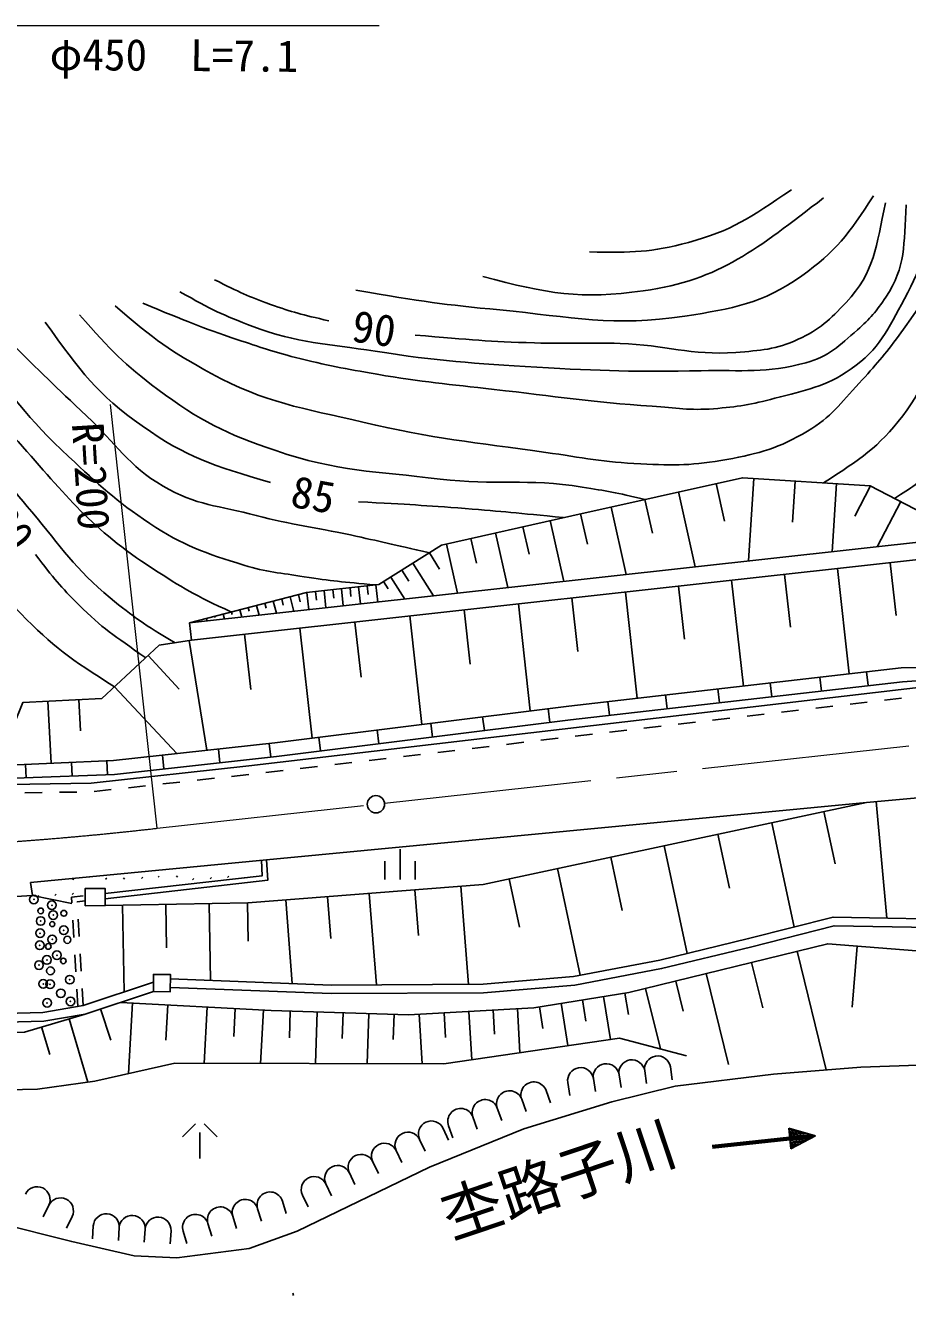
# Model space of a CAD drawing. Units: millimetres, scale not verified. Extents: x 40000 to 680000, y 20000 to 380000.
# Drawn here: x 448843 to 499843, y 245389 to 318843 of the extents above; entities that cross this region are included whole.
import ezdxf
from ezdxf.enums import TextEntityAlignment as Align

# ---------------------------------------------------------------- set-up
doc = ezdxf.new("R2010")
doc.units = ezdxf.units.MM
doc.header["$LTSCALE"] = 1000
doc.header["$PDMODE"] = 32
doc.header["$PDSIZE"] = 500
doc.linetypes.add('CHAIN', pattern=[18.5, 12, -1.5, 3.5, -1.5])
for name, color, linetype, lineweight in [('M-BGD', 7, 'Continuous', 25), ('M-BMK', 2, 'CHAIN', 13), ('M-BMK-SRVR', 3, 'Continuous', 25), ('M-STR-HTXT', 7, 'Continuous', 13)]:
    doc.layers.add(name, color=color, linetype=linetype, lineweight=lineweight)
doc.styles.add('ＭＳ ゴシック', font='')
doc.styles.get('ＭＳ ゴシック').set_extended_font_data('MS Gothic')

msp = doc.modelspace()

# ---------------------------------------------------------------- linework, layer by layer
at = {"layer": 'M-BGD'}
for p, q in [((488770, 292348), (489254, 290181)), ((490952, 292647), (490649, 287872)), ((493339, 292496), (493188, 290108)), ((486603, 291864), (487571, 287530)), ((495727, 292345), (495477, 288407)), ((497693, 292213), (496784, 290462)), ((482698, 290992), (483570, 287087)), ((484651, 291428), (485087, 289475)), ((499444, 291304), (498091, 288697)), ((479181, 290204), (479975, 286688)), ((480939, 290599), (481332, 288841)), ((476020, 289490), (476734, 286329)), ((477601, 289847), (477958, 288266)), ((458336, 284288), (502344, 289169)), ((473178, 288848), (473820, 286005)), ((474599, 289169), (474920, 287747)), ((458446, 283295), (502454, 288175)), ((472195, 288341), (472791, 287395)), ((470612, 287343), (471013, 286706)), ((471249, 287745), (472441, 285853)), ((495789, 287436), (496465, 281341)), ((498836, 287773), (499174, 284726)), ((469102, 286487), (469210, 285494)), ((469552, 286675), (469818, 286253)), ((469975, 286942), (470778, 285668)), ((489672, 286757), (490350, 280640)), ((492730, 287096), (493069, 284038)), ((464142, 285803), (464363, 284957)), ((464626, 285929), (464736, 285506)), ((465110, 286053), (465219, 285052)), ((465611, 286107), (465665, 285607)), ((466111, 286162), (466220, 285163)), ((466611, 286216), (466665, 285716)), ((467110, 286270), (467219, 285273)), ((467609, 286324), (467663, 285826)), ((468107, 286379), (468215, 285384)), ((468605, 286433), (468659, 285935)), ((483532, 286076), (484213, 279936)), ((486602, 286417), (486942, 283347)), ((461239, 285046), (461349, 284623)), ((461723, 285172), (461778, 284960)), ((462207, 285298), (462354, 284734)), ((462691, 285424), (462764, 285142)), ((463174, 285550), (463358, 284845)), ((463658, 285677), (463750, 285324)), ((474209, 285042), (474557, 281906)), ((477346, 285390), (478032, 279204)), ((480439, 285733), (480782, 282640)), ((459304, 284541), (459341, 284400)), ((459788, 284667), (459806, 284597)), ((460272, 284793), (460345, 284511)), ((460755, 284919), (460792, 284778)), ((467892, 284342), (468244, 281161)), ((471072, 284695), (471768, 278421)), ((461515, 283635), (461869, 280439)), ((464711, 283989), (465416, 277627)), ((458319, 283274), (459324, 276922)), ((455936, 282398), (457733, 280463)), ((497467, 281456), (497558, 280661)), ((454001, 280601), (457595, 276730)), ((491906, 280818), (491997, 280024)), ((494770, 281147), (494861, 280352)), ((485851, 280124), (485942, 279329)), ((488881, 280472), (488972, 279677)), ((498505, 279825), (499499, 279941)), ((450147, 279759), (450332, 276170)), ((451941, 279852), (452034, 278058)), ((479055, 279332), (479154, 278538)), ((482519, 279742), (482610, 278947)), ((492546, 279128), (493539, 279244)), ((494533, 279360), (495526, 279476)), ((496519, 279593), (497512, 279709)), ((472282, 278486), (472381, 277692)), ((475276, 278860), (475375, 278066)), ((486587, 278430), (487580, 278546)), ((488573, 278663), (489567, 278779)), ((490560, 278895), (491553, 279011)), ((465808, 277676), (465907, 276883)), ((469172, 278097), (469271, 277303)), ((480628, 277732), (481621, 277849)), ((482614, 277965), (483607, 278081)), ((484600, 278197), (485594, 278314)), ((460004, 276997), (460092, 276202)), ((462944, 277323), (463032, 276528)), ((474668, 277035), (475661, 277151)), ((476655, 277267), (477648, 277384)), ((478641, 277500), (479634, 277616)), ((451514, 276221), (451548, 275435)), ((453548, 276309), (453582, 275512)), ((456761, 276638), (456849, 275843)), ((466723, 276105), (467716, 276221)), ((468709, 276337), (469702, 276453)), ((470695, 276570), (471689, 276686)), ((472682, 276802), (473675, 276918)), ((448845, 276107), (448878, 275335)), ((460762, 275414), (461756, 275524)), ((462750, 275639), (463743, 275756)), ((464736, 275872), (465729, 275988)), ((454798, 274758), (455792, 274868)), ((456786, 274977), (457780, 275086)), ((458774, 275196), (459768, 275305)), ((448812, 274461), (449812, 274477)), ((450811, 274494), (451811, 274510)), ((452810, 274539), (453804, 274649)), ((462790, 270597), (497458, 273901)), ((495006, 273376), (495651, 270362)), ((498031, 273953), (498648, 267221)), ((491992, 272732), (493281, 266703)), ((488877, 272066), (489543, 268951)), ((470501, 269457), (470501, 271207)), ((485763, 271400), (487095, 265170)), ((449132, 269277), (462790, 270597)), ((469626, 269457), (469626, 270507)), ((471376, 269457), (471376, 270507)), ((482681, 270741), (483340, 267659)), ((452540, 269589), (452560, 269608)), ((455556, 269514), (455627, 269584)), ((456514, 269582), (456585, 269653)), ((457575, 269592), (457645, 269663)), ((460530, 269568), (460601, 269638)), ((479599, 270082), (480917, 263918)), ((451579, 269435), (451650, 269505)), ((453476, 269467), (453547, 269538)), ((454507, 269469), (454578, 269540)), ((458506, 269434), (458576, 269504)), ((459533, 269494), (459604, 269565)), ((461492, 269553), (461503, 269564)), ((471365, 268854), (471572, 266212)), ((474007, 269062), (474452, 263386)), ((476816, 269486), (477411, 266703)), ((449555, 268460), (449626, 268530)), ((450543, 268526), (450614, 268597)), ((451513, 268426), (452179, 268501)), ((451532, 268097), (451513, 268426)), ((451555, 268582), (451626, 268653)), ((451829, 268160), (452303, 268213)), ((451829, 268147), (451829, 268160)), ((463892, 268268), (464270, 263438)), ((466307, 268458), (466496, 266042)), ((468722, 268647), (469137, 263362)), ((454454, 267963), (454546, 262953)), ((456959, 268009), (457005, 265504)), ((459464, 268055), (459545, 263621)), ((461681, 268096), (461722, 265879)), ((451648, 266100), (451590, 267099)), ((451945, 266150), (451887, 267149)), ((493452, 265299), (495137, 258436)), ((496927, 265599), (496647, 262076)), ((451763, 264104), (451705, 265102)), ((452061, 264154), (452003, 265152)), ((490821, 264653), (491467, 262023)), ((488191, 264007), (489483, 258747)), ((451879, 262107), (451821, 263105)), ((452177, 262157), (452119, 263155)), ((484698, 263150), (485556, 259656)), ((486445, 263578), (486873, 261832)), ((455029, 262311), (454812, 258230)), ((479821, 262291), (480210, 259844)), ((481044, 262485), (481238, 261262)), ((482267, 262679), (482660, 260207)), ((483504, 262876), (483700, 261639)), ((453185, 261963), (453781, 260152)), ((457070, 262202), (456961, 260162)), ((459345, 262081), (459172, 258820)), ((460976, 261995), (460889, 260364)), ((462607, 261908), (462442, 258811)), ((464156, 261849), (464106, 260299)), ((465706, 261799), (465609, 258803)), ((467204, 261750), (467155, 260253)), ((468702, 261702), (468608, 258796)), ((470155, 261655), (470108, 260202)), ((471607, 261663), (471771, 258788)), ((473045, 261744), (473126, 260307)), ((474482, 261826), (474642, 259021)), ((475885, 261905), (475964, 260503)), ((477287, 261985), (477432, 259434)), ((478559, 262090), (478760, 260828)), ((449780, 260922), (450252, 259336)), ((451365, 261393), (452453, 257738)), ((486128, 258612), (486241, 257870)), ((481679, 257937), (481792, 257195)), ((483162, 258162), (483275, 257420)), ((484645, 258387), (484758, 257645)), ((478946, 257249), (479201, 256544)), ((480196, 257712), (480309, 256970)), ((477535, 256739), (477790, 256034)), ((474714, 255719), (474969, 255014)), ((476124, 256229), (476379, 255524)), ((458674, 255319), (457924, 254569)), ((459174, 255319), (459924, 254569)), ((472991, 255058), (473312, 254381)), ((473303, 255209), (473558, 254504)), ((493094, 253872), (492969, 255066)), ((492969, 255066), (494523, 254626)), ((493176, 255007), (492977, 254986)), ((493383, 254949), (492986, 254907)), ((493591, 254890), (492994, 254827)), ((458924, 253319), (458924, 254819)), ((471635, 254415), (471957, 253738)), ((488548, 254076), (493023, 254548)), ((488552, 254036), (493027, 254509)), ((488557, 253996), (493032, 254469)), ((488561, 253957), (493036, 254429)), ((488565, 253917), (493040, 254389)), ((493798, 254831), (493002, 254747)), ((494005, 254773), (493011, 254668)), ((494212, 254714), (493019, 254588)), ((494420, 254656), (493027, 254509)), ((494428, 254576), (493036, 254429)), ((494238, 254476), (493044, 254350)), ((494047, 254375), (493053, 254270)), ((493857, 254274), (493061, 254190)), ((493666, 254174), (493069, 254111)), ((494523, 254626), (493094, 253872)), ((470280, 253772), (470602, 253095)), ((493475, 254073), (493078, 254031)), ((493285, 253973), (493086, 253952)), ((468925, 253129), (469246, 252452)), ((467570, 252486), (467891, 251809)), ((466214, 251843), (466536, 251166)), ((450195, 250613), (449870, 249937)), ((463705, 250848), (463921, 250129)), ((464859, 251201), (465181, 250523)), ((451547, 249963), (451222, 249287)), ((460832, 249984), (461048, 249266)), ((462268, 250416), (462484, 249698)), ((452769, 249416), (452722, 248668)), ((454266, 249322), (454219, 248573)), ((455763, 249228), (455716, 248479)), ((457261, 249133), (457213, 248385)), ((457959, 249120), (458175, 248402)), ((459395, 249552), (459611, 248834)), ((464294, 245539), (464351, 245389))]:
    msp.add_line(p, q, dxfattribs=at)
for points in [[(458446, 283295), (458336, 284288), (465093, 286051), (469284, 286507), (472898, 288784), (480434, 290487), (490295, 292688), (497677, 292221), (502317, 289812), (502344, 289169), (502454, 288175)], [(458446, 283295), (456584, 283000), (453268, 279921), (448688, 279684), (448136, 278302), (445727, 278026), (445135, 276999), (443438, 276209)], [(443531, 275133), (454003, 275528), (463353, 276563), (480362, 278689), (499542, 280889), (508954, 281554)], [(443559, 275880), (453936, 276325), (463260, 277358), (480266, 279484), (499479, 281687), (508940, 281913)], [(440809, 274829), (452642, 275024), (461753, 276026), (501608, 280692), (509297, 281240), (517216, 281193)], [(377969, 270596), (374208, 271250), (372339, 272138), (371936, 273106), (372109, 273580), (372830, 274871), (374185, 276063), (381240, 274614), (389183, 273072), (398340, 271297), (405582, 270152), (414155, 269101), (422285, 268470), (433549, 268097), (442143, 268097), (449250, 268522)], [(497458, 273901), (506563, 274735), (512959, 274893), (518131, 274814), (525040, 274064), (539307, 271741)], [(497458, 273901), (475307, 269164), (461696, 268096), (453454, 267944)], [(453447, 268645), (462537, 269671), (462491, 270568)], [(453450, 268343), (462851, 269405), (462790, 270597)], [(451534, 268057), (449250, 268522), (449132, 269277)], [(457223, 263211), (466517, 262850), (475334, 262890), (480603, 263350), (485621, 264298), (490768, 265547), (495595, 266776), (512366, 266474), (516806, 266086), (518175, 265808)], [(457227, 263711), (466525, 263350), (475311, 263390), (480535, 263846), (485515, 264787), (490648, 266032), (495537, 267277), (512392, 266974), (516877, 266582), (518182, 266317)], [(454352, 262347), (463043, 261885), (470998, 261628), (478235, 262039), (483727, 262911), (495223, 265734), (506207, 264861), (516678, 264309)], [(443237, 261585), (449851, 261766), (452177, 262157), (456244, 263523)], [(443270, 261086), (449900, 261267), (452293, 261670), (456239, 262967)], [(443174, 260392), (448791, 260627), (452293, 261670)], [(444337, 257208), (449550, 257324), (452866, 257797), (457485, 258824), (473040, 258784), (483187, 260285), (487056, 259258)], [(447204, 249595), (451519, 248510), (455133, 247690), (457593, 247568), (461784, 248115), (464547, 249117), (472200, 252822), (477667, 255039), (482738, 256588), (486413, 257499), (492092, 258197), (497133, 258592), (502114, 258774), (510648, 258653)]]:
    msp.add_lwpolyline(points, dxfattribs=at)
for points in [[(452305, 267934), (453454, 267944), (453445, 268934), (452296, 268923)], [(456239, 262967), (457221, 262959), (457229, 263958), (456248, 263966)]]:
    msp.add_lwpolyline(points, close=True, dxfattribs=at)
for centre, radius in [((449727, 267635), 165), ((451067, 267497), 168), ((450397, 266870), 145), ((451269, 265966), 206), ((450164, 265580), 161), ((451035, 264743), 160), ((450291, 264169), 226), ((450886, 262870), 248)]:
    msp.add_circle(centre, radius, dxfattribs=at)
for centre, start, end in [((480938, 257824), 8.62685, 188.62685), ((482421, 258049), 8.62685, 188.62685), ((483904, 258274), 8.62685, 188.62685), ((485387, 258499), 8.62685, 188.62685), ((476830, 256484), 19.87907, 199.87907), ((478240, 256994), 19.87907, 199.87907), ((475419, 255974), 19.87907, 199.87907), ((474008, 255464), 19.87907, 199.87907), ((472313, 254737), 25.38053, 205.38053), ((469602, 253451), 25.38053, 205.38053), ((470958, 254094), 25.38053, 205.38053), ((468247, 252808), 25.38053, 205.38053), ((466892, 252165), 25.38053, 205.38053), ((465537, 251522), 25.38053, 205.38053), ((449519, 250938), 334.31814, 154.31814), ((462987, 250632), 16.72962, 196.72962), ((450871, 250288), 334.31814, 154.31814), ((460114, 249768), 16.72962, 196.72962), ((461550, 250200), 16.72962, 196.72962), ((453518, 249369), 356.39558, 176.39558), ((455015, 249275), 356.39558, 176.39558), ((456512, 249180), 356.39558, 176.39558), ((458677, 249336), 16.72962, 196.72962)]:
    msp.add_arc(centre, 750, start, end, dxfattribs=at)
for points, knots in [([(481445, 305744), (483958, 305690), (484998, 305719), (487169, 306297), (489695, 306969), (490699, 307711), (493131, 309337)], [0, 0, 0, 0, 1, 1, 1, 2, 2, 2, 2]), ([(454032, 302620), (456327, 300653), (457250, 299984), (459575, 298719), (462739, 296998), (464847, 296723), (468352, 295896), (472426, 294935), (474781, 294743), (478925, 294151), (481064, 293846), (482258, 293591), (484416, 293484), (486361, 293388), (487479, 293390), (489395, 293741), (491297, 294089), (492402, 294397), (494065, 295383), (495432, 296193), (495960, 296991), (497042, 298155), (498002, 299187), (498507, 299798), (499352, 300926), (501367, 303617), (501745, 304965), (503304, 308573)], [0, 0, 0, 0, 1, 1, 1, 2, 2, 2, 3, 3, 3, 4, 4, 4, 5, 5, 5, 6, 6, 6, 7, 7, 7, 8, 8, 8, 9, 9, 9, 9]), ([(501456, 308625), (500930, 306085), (500761, 305044), (499660, 303030), (498705, 301286), (498213, 300111), (496580, 298976), (495064, 297921), (493949, 297765), (492166, 297282), (490809, 296914), (490020, 296787), (488619, 296677), (487241, 296570), (486462, 296723), (485084, 296820), (481504, 297072), (479512, 297380), (475948, 297795), (473298, 298104), (471801, 298209), (469173, 298668), (467318, 298992), (466276, 299178), (464451, 299643), (463130, 299979), (462409, 300241), (461115, 300669), (458935, 301392), (458223, 301713), (455623, 302774)], [0, 0, 0, 0, 1, 1, 1, 2, 2, 2, 3, 3, 3, 4, 4, 4, 5, 5, 5, 6, 6, 6, 7, 7, 7, 8, 8, 8, 9, 9, 9, 10, 10, 10, 10]), ([(467942, 303533), (471855, 302863), (473003, 302700), (476273, 302388), (480435, 301992), (482841, 301388), (486972, 302033), (489728, 302463), (491446, 302751), (493723, 304362), (495702, 305762), (496443, 306782), (497868, 308982)], [0, 0, 0, 0, 1, 1, 1, 2, 2, 2, 3, 3, 3, 4, 4, 4, 4]), ([(471385, 300937), (474679, 300656), (475581, 300559), (478279, 300482), (480212, 300427), (481296, 300514), (483229, 300451), (485845, 300366), (487300, 299739), (489910, 299935), (491349, 300044), (492213, 300092), (493524, 300694), (494762, 301263), (495358, 301825), (496288, 302820), (497943, 304590), (498022, 306049), (498566, 308590)], [0, 0, 0, 0, 1, 1, 1, 2, 2, 2, 3, 3, 3, 4, 4, 4, 5, 5, 5, 6, 6, 6, 6]), ([(475286, 304323), (479031, 303320), (480961, 302982), (484564, 303494), (489098, 304138), (491096, 305917), (494986, 308863)], [0, 0, 0, 0, 1, 1, 1, 2, 2, 2, 2]), ([(457779, 303441), (459611, 302389), (460285, 302082), (461988, 301439), (464629, 300442), (466282, 300441), (469070, 300002), (472692, 299433), (474751, 299292), (478411, 299078), (482115, 298862), (484198, 298798), (487906, 298873), (490278, 298921), (491674, 298711), (493963, 299335), (495293, 299698), (495902, 300326), (496939, 301234), (497677, 301880), (498040, 302316), (498582, 303133), (499763, 304912), (499612, 306160), (499762, 308471)], [0, 0, 0, 0, 1, 1, 1, 2, 2, 2, 3, 3, 3, 4, 4, 4, 5, 5, 5, 6, 6, 6, 7, 7, 7, 8, 8, 8, 8]), ([(494986, 292392), (497163, 293788), (498123, 294417), (499561, 296265), (501036, 298163), (501196, 299640), (502203, 301823), (503355, 304321), (503704, 305137), (505058, 308261)], [0, 0, 0, 0, 1, 1, 1, 2, 2, 2, 3, 3, 3, 3]), ([(499080, 291493), (500099, 292110), (500523, 292400), (501231, 293209), (502063, 294159), (502234, 294910), (502741, 296066), (503507, 297812), (503689, 298886), (504301, 300692), (505000, 302755), (505130, 304021), (506100, 305971), (506603, 306985), (506800, 307373), (507525, 308494)], [0, 0, 0, 0, 1, 1, 1, 2, 2, 2, 3, 3, 3, 4, 4, 4, 5, 5, 5, 5]), ([(459769, 304136), (461248, 303404), (461704, 303177), (463004, 302711), (464298, 302247), (464791, 302131), (466391, 301757)], [0, 0, 0, 0, 1, 1, 1, 2, 2, 2, 2]), ([(451976, 302104), (453819, 299998), (454543, 299258), (456493, 297793), (458894, 295988), (460475, 295217), (463319, 294251), (466883, 293042), (469078, 293062), (472814, 292609), (476003, 292222), (477855, 292661), (481026, 292147), (482451, 291916), (482974, 291839), (484651, 291428)], [0, 0, 0, 0, 1, 1, 1, 2, 2, 2, 3, 3, 3, 4, 4, 4, 5, 5, 5, 5]), ([(449987, 301680), (452073, 298792), (452974, 297531), (455593, 295680), (458181, 293850), (459642, 293408), (463016, 292403)], [0, 0, 0, 0, 1, 1, 1, 2, 2, 2, 2]), ([(445715, 300513), (448149, 297312), (448881, 296216), (451361, 293892), (453085, 292275), (454063, 291352), (456031, 290043), (457966, 288755), (459249, 288313), (461471, 287630), (462798, 287223), (463591, 287180), (464961, 286963), (466569, 286709), (467125, 286667), (469102, 286487)], [0, 0, 0, 0, 1, 1, 1, 2, 2, 2, 3, 3, 3, 4, 4, 4, 5, 5, 5, 5]), ([(447614, 300872), (449903, 298619), (450497, 298031), (452387, 296253), (454092, 294649), (454784, 293387), (456801, 292198), (458702, 291078), (460057, 291068), (462190, 290505), (464288, 289950), (465510, 289839), (467630, 289375), (469416, 288985), (469985, 288855), (472195, 288341)], [0, 0, 0, 0, 1, 1, 1, 2, 2, 2, 3, 3, 3, 4, 4, 4, 5, 5, 5, 5]), ([(442736, 299788), (445611, 295409), (446401, 294037), (449211, 290708), (450908, 288698), (451714, 287399), (453751, 285734), (455127, 284609), (455707, 284198), (457491, 283143)], [0, 0, 0, 0, 1, 1, 1, 2, 2, 2, 3, 3, 3, 3]), ([(444118, 300065), (446027, 297505), (446651, 296765), (448421, 294774), (451198, 291653), (452685, 289692), (456199, 287431), (457908, 286331), (458611, 285886), (460755, 284919)], [0, 0, 0, 0, 1, 1, 1, 2, 2, 2, 3, 3, 3, 3]), ([(440257, 299315), (441735, 296136), (442187, 295226), (443593, 292694), (445356, 289519), (446026, 287432), (448571, 284841), (450457, 282921), (451419, 282202), (454001, 280601)], [0, 0, 0, 0, 1, 1, 1, 2, 2, 2, 3, 3, 3, 3]), ([(468109, 291297), (471086, 291133), (471864, 291093), (474268, 290902), (476490, 290726), (477207, 290656), (479952, 290378)], [0, 0, 0, 0, 1, 1, 1, 2, 2, 2, 2]), ([(449417, 288244), (450492, 286837), (450867, 286392), (451933, 285333), (453300, 283975), (453940, 283572), (455803, 282275)], [0, 0, 0, 0, 1, 1, 1, 2, 2, 2, 2])]:
    msp.add_open_spline(points, degree=3, knots=knots, dxfattribs=at)
for p in [(449331, 268295), (450373, 267965), (450453, 267397), (449725, 267051), (451057, 266516), (449692, 266346), (450390, 265987), (449672, 265647), (450667, 265075), (449629, 264499), (450088, 264798), (451405, 263659), (449874, 263414), (450267, 263393), (450097, 262319), (451447, 262404)]:
    msp.add_point(p, dxfattribs=at)
at = {"layer": 'M-BMK'}
for p, q in [((469604, 273859), (500751, 277282)), ((456456, 272414), (468610, 273750))]:
    msp.add_line(p, q, dxfattribs=at)
msp.add_arc((434025, 468196), 197063, 257.83467, 276.53609, dxfattribs=at)
at = {"layer": 'M-BMK-SRVR'}
msp.add_circle((469107, 273805), 500, dxfattribs=at)
at = {"layer": 'M-STR-HTXT'}
msp.add_line((456456, 272414), (453763, 296928), dxfattribs=at)
msp.add_lwpolyline([(440583, 273089), (445482, 318843), (469301, 318843)], dxfattribs=at)

# ---------------------------------------------------------------- texts
at = {"layer": 'M-BGD', "style": 'ＭＳ ゴシック'}
for s, rotation, p in [('90', 351.87, (469005, 301310)), ('85', 349.875, (465482, 291712)), ('80', 307.284, (448001, 289775))]:
    msp.add_text(s, height=1833, rotation=rotation, dxfattribs=at).set_placement(p, align=Align.MIDDLE_CENTER)
msp.add_text('杢路子川', height=2566, rotation=18.566, dxfattribs=at).set_placement((480308, 250174), align=Align.BOTTOM_CENTER)
at = {"layer": 'M-STR-HTXT', "style": 'ＭＳ ゴシック'}
for s, rotation, p in [('φ450  L=7.1', 359.556, (457424, 317126)), ('R=200', 273.504, (452635, 292770))]:
    msp.add_text(s, height=1833, rotation=rotation, dxfattribs=at).set_placement(p, align=Align.MIDDLE_CENTER)

doc.saveas('drawing.dxf')
